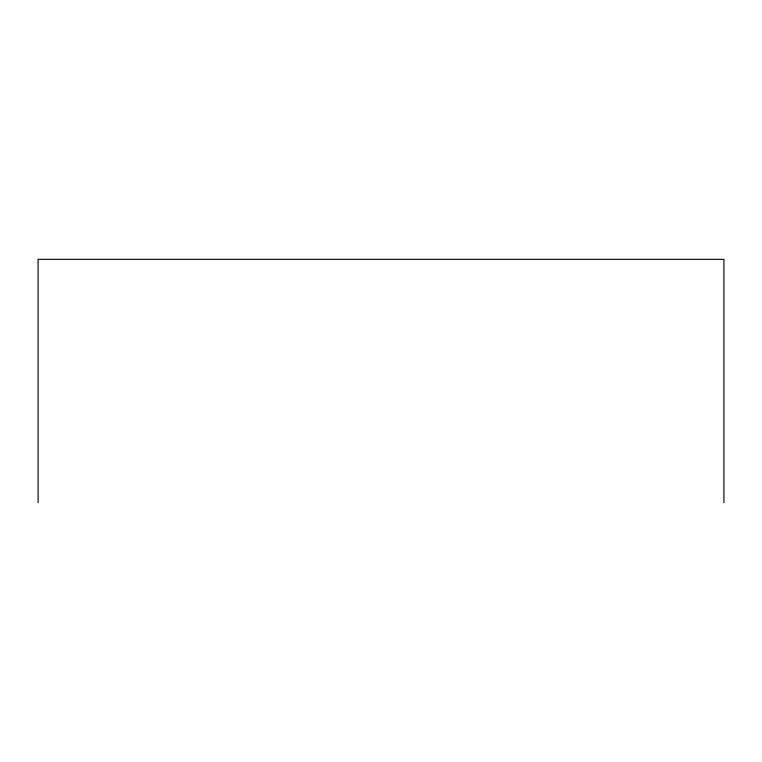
<?xml version="1.0" encoding="UTF-8"?>
<svg xmlns="http://www.w3.org/2000/svg" width="762" height="762" viewBox="0 0 762 762"><rect width="100%" height="100%" fill="white"/><g stroke="black" fill="none" stroke-linecap="round" stroke-linejoin="round"><path stroke-width="1.14" d="M723.9 502.663L723.9 259.337L38.1 259.337L38.1 502.663"/></g></svg>
